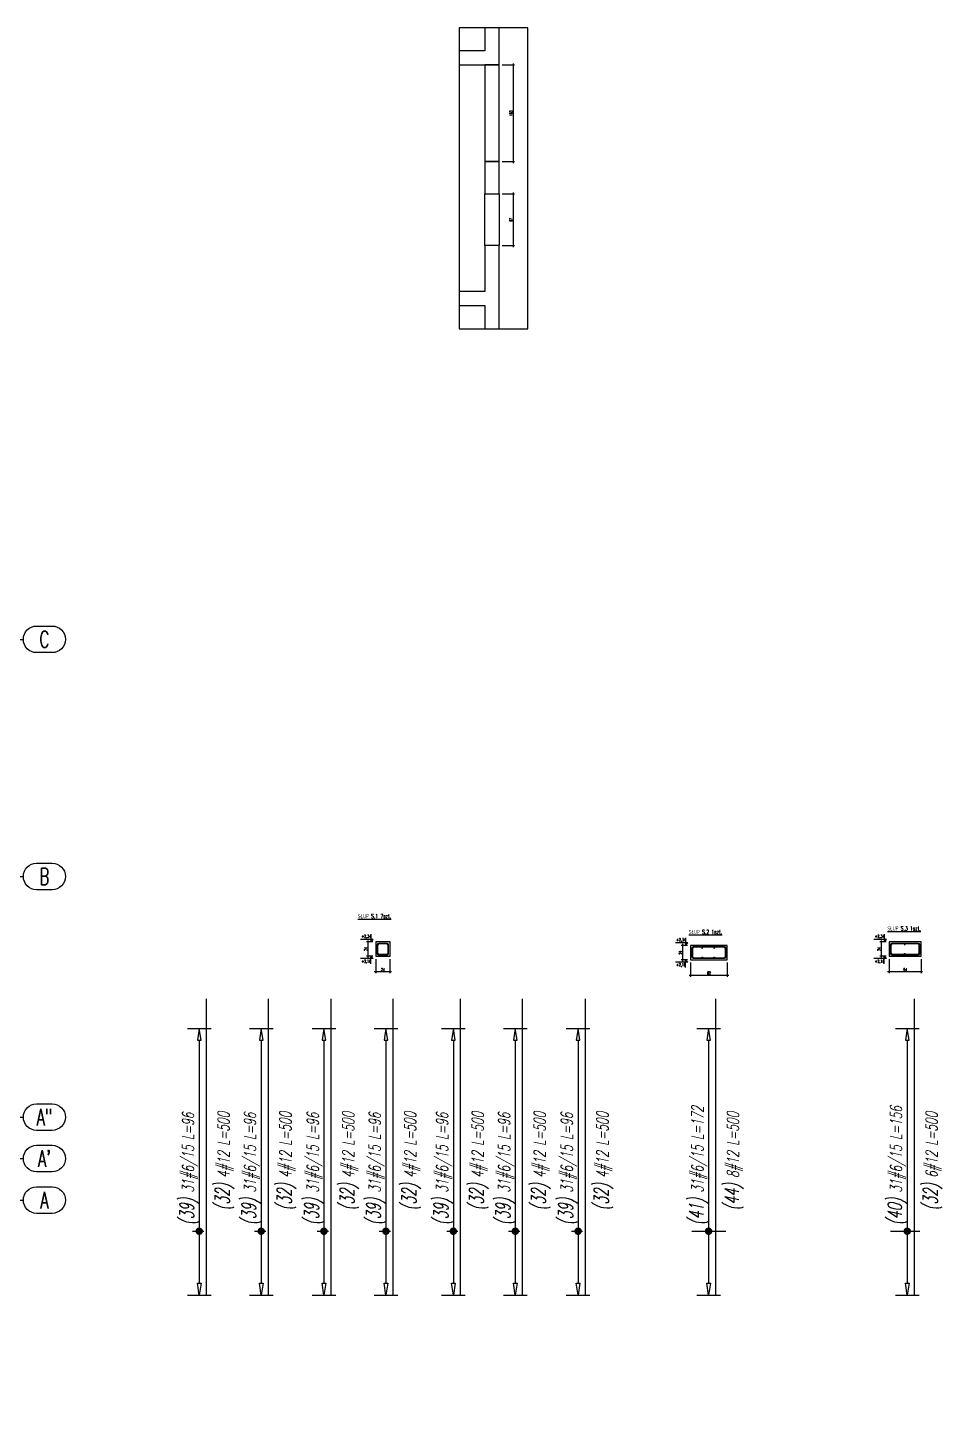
# Model space of a CAD drawing. Header units: millimetres. Extents: x -24587 to 37983, y -70862 to 338.
# Drawn here: x 28432 to 29975, y -56909 to -54572 of the extents above; entities that cross this region are included whole.
import ezdxf
from ezdxf.enums import TextEntityAlignment as Align

# ---------------------------------------------------------------- set-up
doc = ezdxf.new("R2010")
doc.units = ezdxf.units.MM
doc.header["$LTSCALE"] = 50
doc.linetypes.add('CENTER', pattern=[2, 1.25, -0.25, 0.25, -0.25])
doc.layers.get('Defpoints').update_dxf_attribs({"color": 251})
doc.layers.add('__NIEDRUK__', color=54, linetype='Continuous', plot=False)
for name, color, linetype in [('K-NADPROŻA', 61, 'Continuous'), ('K-OSIE', 9, 'CENTER'), ('K-SCIANY', 2, 'Continuous'), ('K-SŁUPY', 131, 'Continuous'), ('K-TEXT 2.4mm', 71, 'Continuous'), ('K-TEXT 2.8mm', 101, 'Continuous'), ('K-TEXT 2mm', 254, 'Continuous'), ('K-WYMIARY', 1, 'Continuous'), ('K-ZBROJ_06', 101, 'Continuous'), ('K-ZBROJ_12', 161, 'Continuous'), ('ZBROJA_PRET', 161, 'Continuous'), ('ZBROJA_ZASIEG', 253, 'Continuous'), ('ZBROJA_ZLICZAC', 125, 'Continuous')]:
    doc.layers.add(name, color=color, linetype=linetype)
doc.styles.add('STYL_ZBROJA', font='romanszb.shx', dxfattribs={"width": 0.65, "oblique": 12})
doc.styles.add('text 2.8mm', font='romans.shx', dxfattribs={"width": 0.65})
doc.styles.add('text 2mm', font='romans.shx', dxfattribs={"width": 0.65})
doc.styles.add('WYM1', font='romanszb.shx', dxfattribs={"width": 0.6})
doc.dimstyles.new('CM100', dxfattribs={"dimscale": 5, "dimtxt": 2, "dimasz": 1, "dimexe": 1, "dimexo": 2, "dimgap": 0.5, "dimtad": 1, "dimrnd": 0.5, "dimdsep": 46, "dimtxsty": 'WYM1', "dimblk": 'OBLIQUE', "dimcen": 0, "dimdle": 1, "dimclrd": 253, "dimclre": 251, "dimclrt": 30, "dimadec": 0, "dimazin": 0, "dimtfac": 1, "dimtix": 1, "dimtmove": 0, "dimatfit": 0, "dimfxl": 1, "dimtfillclr": 256, "dimtolj": 1, "dimarcsym": 0})

# ---------------------------------------------------------------- blocks, each defined once
blk = doc.blocks.new('A$C5f19c05e')
for points in [[(0, 380), (0, -1260.9)], [(1555, -1260.9), (1555, 380)], [(2186, -1260.9), (2186, 380)], [(-358, 0), (2628.1, 0)], [(471, -1260.9), (471, -336.3)], [(-358, -400), (2628.1, -400)], [(1136.5, -1249.9), (1136.5, -753.6)], [(-358, -806), (2628.1, -806)], [(-358, -876), (2628.1, -876)], [(-358, -946), (2628.1, -946)]]:
    blk.add_lwpolyline(points)
at = {"layer": 'K-TEXT 2.4mm'}
for points in [[(-13.1, 380, -1), (-13.1, 424.8), (13.1, 424.8, -1), (13.1, 380)], [(1541.9, 380, -1), (1541.9, 424.8), (1568.1, 424.8, -1), (1568.1, 380)], [(2172.9, 380, -1), (2172.9, 424.8), (2199.1, 424.8, -1), (2199.1, 380)], [(-406.5, -22.4, -1), (-406.5, 22.4), (-380.3, 22.4, -1), (-380.3, -22.4)], [(2650.5, -22.4, -1), (2650.5, 22.4), (2676.6, 22.4, -1), (2676.6, -22.4)], [(-406.5, -422.4, -1), (-406.5, -377.6), (-380.3, -377.6, -1), (-380.3, -422.4)], [(2650.5, -422.4, -1), (2650.5, -377.6), (2676.6, -377.6, -1), (2676.6, -422.4)], [(-406.5, -828.4, -1), (-406.5, -783.6), (-380.3, -783.6, -1), (-380.3, -828.4)], [(2650.5, -828.4, -1), (2650.5, -783.6), (2676.6, -783.6, -1), (2676.6, -828.4)], [(-406.5, -898.4, -1), (-406.5, -853.6), (-380.3, -853.6, -1), (-380.3, -898.4)], [(2650.5, -898.4, -1), (2650.5, -853.6), (2676.6, -853.6, -1), (2676.6, -898.4)], [(-406.5, -968.4, -1), (-406.5, -923.6), (-380.3, -923.6, -1), (-380.3, -968.4)], [(2650.5, -968.4, -1), (2650.5, -923.6), (2676.6, -923.6, -1), (2676.6, -968.4)], [(-13.1, -1305.7, -1), (-13.1, -1260.9), (13.1, -1260.9, -1), (13.1, -1305.7)], [(457.9, -1305.7, -1), (457.9, -1260.9), (484.1, -1260.9, -1), (484.1, -1305.7)], [(1123.4, -1294.7, -1), (1123.4, -1249.9), (1149.6, -1249.9, -1), (1149.6, -1294.7)], [(1541.9, -1305.7, -1), (1541.9, -1260.9), (1568.1, -1260.9, -1), (1568.1, -1305.7)], [(2172.9, -1305.7, -1), (2172.9, -1260.9), (2199.1, -1260.9, -1), (2199.1, -1305.7)]]:
    blk.add_lwpolyline(points, format="xyb", close=True, dxfattribs=at)
at = {"layer": 'K-TEXT 2.8mm', "style": 'text 2.8mm', "width": 0.65}
for s, p in [('1', (0, 402.4)), ('4', (1555, 402.4)), ('5', (2186, 402.4)), ('C', (-393.4, 0)), ('C', (2663.6, 0)), ('B', (-393.4, -400)), ('B', (2663.6, -400)), ('A"', (-393.4, -806)), ('A"', (2663.6, -806)), ("A'", (-393.4, -876)), ("A'", (2663.6, -876)), ('A', (-393.4, -946)), ('A', (2663.6, -946)), ('3', (1136.5, -1272.3)), ('1', (0, -1283.3)), ('2', (471, -1283.3)), ('4', (1555, -1283.3)), ('5', (2186, -1283.3))]:
    blk.add_text(s, height=28, dxfattribs=at).set_placement(p, align=Align.MIDDLE_CENTER)
blk = doc.blocks.new('_ArchTick')
at = {"color": 0, "linetype": 'ByBlock', "const_width": 0.15}
blk.add_lwpolyline([(-0.5, -0.5), (0.5, 0.5)], dxfattribs=at)
blk = doc.blocks.new('*D560')
at = {"layer": 'Defpoints', "color": 0, "transparency": 16777216}
for p in [(29227.6, -54634.4), (29227.6, -54797.4), (29250.9, -54797.4)]:
    blk.add_point(p, dxfattribs=at)
at = {"layer": 'K-WYMIARY', "color": 251, "lineweight": -2, "transparency": 16777216}
for p, q in [((29232.6, -54634.4), (29253.4, -54634.4)), ((29232.6, -54797.4), (29253.4, -54797.4))]:
    blk.add_line(p, q, dxfattribs=at)
at = {"layer": 'K-WYMIARY', "color": 253, "lineweight": -2, "transparency": 16777216}
blk.add_line((29250.9, -54631.9), (29250.9, -54799.9), dxfattribs=at)
at = {"layer": 'K-WYMIARY', "color": 253, "lineweight": -2, "transparency": 16777216, "xscale": 2.5, "yscale": 2.5, "zscale": 2.5}
for p, rotation in [((29250.9, -54634.4), 90), ((29250.9, -54797.4), 270)]:
    blk.add_blockref('_ArchTick', p, dxfattribs=dict(at, rotation=rotation))
at = {"layer": 'K-WYMIARY', "color": 30, "transparency": 16777216, "insert": (29247.2, -54715.9), "char_height": 5, "attachment_point": 5, "rotation": 90, "style": 'WYM1'}
blk.add_mtext('\\A1;163', dxfattribs=at)
blk = doc.blocks.new('*D561')
at = {"layer": 'Defpoints', "color": 0, "transparency": 16777216}
for p in [(29227.6, -54852.1), (29227.6, -54939.1), (29250.9, -54939.1)]:
    blk.add_point(p, dxfattribs=at)
at = {"layer": 'K-WYMIARY', "color": 251, "lineweight": -2, "transparency": 16777216}
for p, q in [((29232.6, -54852.1), (29253.4, -54852.1)), ((29232.6, -54939.1), (29253.4, -54939.1))]:
    blk.add_line(p, q, dxfattribs=at)
at = {"layer": 'K-WYMIARY', "color": 253, "lineweight": -2, "transparency": 16777216}
blk.add_line((29250.9, -54849.6), (29250.9, -54941.6), dxfattribs=at)
at = {"layer": 'K-WYMIARY', "color": 253, "lineweight": -2, "transparency": 16777216, "xscale": 2.5, "yscale": 2.5, "zscale": 2.5}
for p, rotation in [((29250.9, -54852.1), 90), ((29250.9, -54939.1), 270)]:
    blk.add_blockref('_ArchTick', p, dxfattribs=dict(at, rotation=rotation))
at = {"layer": 'K-WYMIARY', "color": 30, "transparency": 16777216, "insert": (29247.2, -54895.6), "char_height": 5, "attachment_point": 5, "rotation": 90, "style": 'WYM1'}
blk.add_mtext('\\A1;87', dxfattribs=at)
blk = doc.blocks.new('*D563')
at = {"layer": 'Defpoints', "color": 0, "transparency": 16777216}
for p in [(29019.3, -56138), (29043.3, -56138), (29019.3, -56164.4)]:
    blk.add_point(p, dxfattribs=at)
at = {"layer": 'K-WYMIARY', "color": 251, "lineweight": -2, "transparency": 16777216}
for p, q in [((29019.3, -56143), (29019.3, -56166.9)), ((29043.3, -56143), (29043.3, -56166.9))]:
    blk.add_line(p, q, dxfattribs=at)
at = {"layer": 'K-WYMIARY', "color": 253, "lineweight": -2, "transparency": 16777216}
blk.add_line((29045.8, -56164.4), (29016.8, -56164.4), dxfattribs=at)
at = {"layer": 'K-WYMIARY', "color": 253, "lineweight": -2, "transparency": 16777216, "xscale": 2.5, "yscale": 2.5, "zscale": 2.5, "rotation": 180}
blk.add_blockref('_ArchTick', (29019.3, -56164.4), dxfattribs=at)
at = {"layer": 'K-WYMIARY', "color": 253, "lineweight": -2, "transparency": 16777216, "xscale": 2.5, "yscale": 2.5, "zscale": 2.5}
blk.add_blockref('_ArchTick', (29043.3, -56164.4), dxfattribs=at)
at = {"layer": 'K-WYMIARY', "color": 30, "transparency": 16777216, "insert": (29031.3, -56160.7), "char_height": 5, "attachment_point": 5, "style": 'WYM1'}
blk.add_mtext('\\A1;24', dxfattribs=at)
blk = doc.blocks.new('A$C392df230')
h = blk.add_hatch()
h.set_pattern_fill('ANGLE', color=256, scale=0.025)
h.set_pattern_definition([(360, (-2880.4701, 5517.13781), (-5e-64, 0.174625), [0.127, -0.047625]), (90, (-2880.4701, 5517.13781), (-0.174625, 1e-17), [0.127, -0.047625])])
h.paths.add_polyline_path([(0.5, 0, 1), (-0.5, 0, 1)])
blk.add_circle((0, 0), 0.5)
blk = doc.blocks.new('*D562')
at = {"layer": 'Defpoints', "color": 0, "transparency": 16777216}
for p in [(29019.3, -56114), (29006.1, -56138), (29019.3, -56138)]:
    blk.add_point(p, dxfattribs=at)
at = {"layer": 'K-WYMIARY', "color": 251, "lineweight": -2, "transparency": 16777216}
for p, q in [((29014.3, -56114), (29003.6, -56114)), ((29014.3, -56138), (29003.6, -56138))]:
    blk.add_line(p, q, dxfattribs=at)
at = {"layer": 'K-WYMIARY', "color": 253, "lineweight": -2, "transparency": 16777216}
blk.add_line((29006.1, -56111.5), (29006.1, -56140.5), dxfattribs=at)
at = {"layer": 'K-WYMIARY', "color": 253, "lineweight": -2, "transparency": 16777216, "xscale": 2.5, "yscale": 2.5, "zscale": 2.5}
for p, rotation in [((29006.1, -56114), 90), ((29006.1, -56138), 270)]:
    blk.add_blockref('_ArchTick', p, dxfattribs=dict(at, rotation=rotation))
at = {"layer": 'K-WYMIARY', "color": 30, "transparency": 16777216, "insert": (29002.3, -56126), "char_height": 5, "attachment_point": 5, "rotation": 90, "style": 'WYM1'}
blk.add_mtext('\\A1;24', dxfattribs=at)
blk = doc.blocks.new('*D564')
at = {"layer": 'Defpoints', "color": 0, "transparency": 16777216}
for p in [(29885.5, -56138), (29939.5, -56138), (29885.5, -56164.4)]:
    blk.add_point(p, dxfattribs=at)
at = {"layer": 'K-WYMIARY', "color": 251, "lineweight": -2, "transparency": 16777216}
for p, q in [((29885.5, -56143), (29885.5, -56166.9)), ((29939.5, -56143), (29939.5, -56166.9))]:
    blk.add_line(p, q, dxfattribs=at)
at = {"layer": 'K-WYMIARY', "color": 253, "lineweight": -2, "transparency": 16777216}
blk.add_line((29942, -56164.4), (29883, -56164.4), dxfattribs=at)
at = {"layer": 'K-WYMIARY', "color": 253, "lineweight": -2, "transparency": 16777216, "xscale": 2.5, "yscale": 2.5, "zscale": 2.5, "rotation": 180}
blk.add_blockref('_ArchTick', (29885.5, -56164.4), dxfattribs=at)
at = {"layer": 'K-WYMIARY', "color": 253, "lineweight": -2, "transparency": 16777216, "xscale": 2.5, "yscale": 2.5, "zscale": 2.5}
blk.add_blockref('_ArchTick', (29939.5, -56164.4), dxfattribs=at)
at = {"layer": 'K-WYMIARY', "color": 30, "transparency": 16777216, "insert": (29912.5, -56160.7), "char_height": 5, "attachment_point": 5, "style": 'WYM1'}
blk.add_mtext('\\A1;54', dxfattribs=at)
blk = doc.blocks.new('*D565')
at = {"layer": 'Defpoints', "color": 0, "transparency": 16777216}
for p in [(29885.5, -56114), (29872.3, -56138), (29885.5, -56138)]:
    blk.add_point(p, dxfattribs=at)
at = {"layer": 'K-WYMIARY', "color": 251, "lineweight": -2, "transparency": 16777216}
for p, q in [((29880.5, -56114), (29869.8, -56114)), ((29880.5, -56138), (29869.8, -56138))]:
    blk.add_line(p, q, dxfattribs=at)
at = {"layer": 'K-WYMIARY', "color": 253, "lineweight": -2, "transparency": 16777216}
blk.add_line((29872.3, -56111.5), (29872.3, -56140.5), dxfattribs=at)
at = {"layer": 'K-WYMIARY', "color": 253, "lineweight": -2, "transparency": 16777216, "xscale": 2.5, "yscale": 2.5, "zscale": 2.5}
for p, rotation in [((29872.3, -56114), 90), ((29872.3, -56138), 270)]:
    blk.add_blockref('_ArchTick', p, dxfattribs=dict(at, rotation=rotation))
at = {"layer": 'K-WYMIARY', "color": 30, "transparency": 16777216, "insert": (29868.5, -56126), "char_height": 5, "attachment_point": 5, "rotation": 90, "style": 'WYM1'}
blk.add_mtext('\\A1;24', dxfattribs=at)
blk = doc.blocks.new('*D566')
at = {"layer": 'Defpoints', "color": 0, "transparency": 16777216}
for p in [(29550.4, -56143.9), (29612.4, -56143.9), (29550.4, -56170.4)]:
    blk.add_point(p, dxfattribs=at)
at = {"layer": 'K-WYMIARY', "color": 253, "lineweight": -2, "transparency": 16777216}
blk.add_line((29614.9, -56170.4), (29547.9, -56170.4), dxfattribs=at)
at = {"layer": 'K-WYMIARY', "color": 251, "lineweight": -2, "transparency": 16777216}
for p, q in [((29550.4, -56148.9), (29550.4, -56172.9)), ((29612.4, -56148.9), (29612.4, -56172.9))]:
    blk.add_line(p, q, dxfattribs=at)
at = {"layer": 'K-WYMIARY', "color": 253, "lineweight": -2, "transparency": 16777216, "xscale": 2.5, "yscale": 2.5, "zscale": 2.5, "rotation": 180}
blk.add_blockref('_ArchTick', (29550.4, -56170.4), dxfattribs=at)
at = {"layer": 'K-WYMIARY', "color": 253, "lineweight": -2, "transparency": 16777216, "xscale": 2.5, "yscale": 2.5, "zscale": 2.5}
blk.add_blockref('_ArchTick', (29612.4, -56170.4), dxfattribs=at)
at = {"layer": 'K-WYMIARY', "color": 30, "transparency": 16777216, "insert": (29581.4, -56166.6), "char_height": 5, "attachment_point": 5, "style": 'WYM1'}
blk.add_mtext('\\A1;62', dxfattribs=at)
blk = doc.blocks.new('*D567')
at = {"layer": 'Defpoints', "color": 0, "transparency": 16777216}
for p in [(29550.4, -56119.9), (29537.1, -56143.9), (29550.4, -56143.9)]:
    blk.add_point(p, dxfattribs=at)
at = {"layer": 'K-WYMIARY', "color": 251, "lineweight": -2, "transparency": 16777216}
for p, q in [((29545.4, -56119.9), (29534.6, -56119.9)), ((29545.4, -56143.9), (29534.6, -56143.9))]:
    blk.add_line(p, q, dxfattribs=at)
at = {"layer": 'K-WYMIARY', "color": 253, "lineweight": -2, "transparency": 16777216}
blk.add_line((29537.1, -56117.4), (29537.1, -56146.4), dxfattribs=at)
at = {"layer": 'K-WYMIARY', "color": 253, "lineweight": -2, "transparency": 16777216, "xscale": 2.5, "yscale": 2.5, "zscale": 2.5}
for p, rotation in [((29537.1, -56119.9), 90), ((29537.1, -56143.9), 270)]:
    blk.add_blockref('_ArchTick', p, dxfattribs=dict(at, rotation=rotation))
at = {"layer": 'K-WYMIARY', "color": 30, "transparency": 16777216, "insert": (29533.4, -56131.9), "char_height": 5, "attachment_point": 5, "rotation": 90, "style": 'WYM1'}
blk.add_mtext('\\A1;24', dxfattribs=at)

msp = doc.modelspace()

# ---------------------------------------------------------------- linework, layer by layer
msp.add_lwpolyline([(29276.071, -54571.624), (29159.931, -54571.624), (29159.931, -55079.383), (29276.071, -55079.383)], close=True)
at = {"layer": '__NIEDRUK__'}
for points in [[(29023.847, -56134.866), (29038.847, -56134.866, 0.41421356), (29040.247, -56133.466), (29040.247, -56118.466, 0.41421356), (29038.847, -56117.066), (29023.847, -56117.066, 0.41421356), (29022.447, -56118.466), (29022.447, -56133.466, 0.41421356)], [(29554.884, -56140.834), (29607.884, -56140.834, 0.41421356), (29609.284, -56139.434), (29609.284, -56124.434, 0.41421356), (29607.884, -56123.034), (29554.884, -56123.034, 0.41421356), (29553.484, -56124.434), (29553.484, -56139.434, 0.41421356)], [(29890.041, -56134.866), (29935.041, -56134.866, 0.41421356), (29936.441, -56133.466), (29936.441, -56118.466, 0.41421356), (29935.041, -56117.066), (29890.041, -56117.066, 0.41421356), (29888.641, -56118.466), (29888.641, -56133.466, 0.41421356)]]:
    msp.add_lwpolyline(points, format="xyb", close=True, dxfattribs=at)
at = {"layer": 'K-NADPROŻA'}
for points in [[(29203.629, -54797.4), (29227.629, -54797.4), (29227.629, -54634.4), (29203.629, -54634.4)], [(29203.629, -54852.149), (29227.629, -54852.149), (29227.629, -54939.149), (29203.629, -54939.149)]]:
    msp.add_lwpolyline(points, close=True, dxfattribs=at)
at = {"layer": 'K-SCIANY'}
for points in [[(29159.931, -54634.4), (29227.629, -54634.4), (29227.629, -54571.624)], [(29203.629, -54571.624), (29203.629, -54610.4), (29159.931, -54610.4)], [(29227.629, -55079.383), (29227.629, -54939.149), (29203.629, -54939.149), (29203.629, -55016.4), (29159.931, -55016.4)], [(29159.931, -55040.4), (29203.629, -55040.4), (29203.629, -55079.383)]]:
    msp.add_lwpolyline(points, dxfattribs=at)
for points in [[(29019.347, -56137.966), (29043.347, -56137.966), (29043.347, -56113.966), (29019.347, -56113.966)], [(29550.384, -56143.934), (29612.384, -56143.934), (29612.384, -56119.934), (29550.384, -56119.934)], [(29885.541, -56137.966), (29939.541, -56137.966), (29939.541, -56113.966), (29885.541, -56113.966)]]:
    msp.add_lwpolyline(points, close=True, dxfattribs=at)
at = {"layer": 'K-SŁUPY'}
msp.add_lwpolyline([(29203.629, -54852.149), (29227.629, -54852.149), (29227.629, -54797.4), (29203.629, -54797.4)], close=True, dxfattribs=at)
at = {"layer": 'K-TEXT 2mm', "lineweight": -2}
for points in [[(29010.905, -56100.882), (29010.905, -56113.966), (29015.098, -56109.773), (28993.753, -56109.773)], [(29541.942, -56106.849), (29541.942, -56119.934), (29546.135, -56115.741), (29524.79, -56115.741)], [(29877.099, -56100.882), (29877.099, -56113.966), (29881.292, -56109.773), (29859.948, -56109.773)], [(29010.905, -56151.051), (29010.905, -56137.966), (29015.098, -56142.159), (28993.753, -56142.159)], [(29541.942, -56157.018), (29541.942, -56143.934), (29546.135, -56148.127), (29524.79, -56148.127)], [(29877.099, -56151.051), (29877.099, -56137.966), (29881.292, -56142.159), (29859.948, -56142.159)]]:
    msp.add_lwpolyline(points, dxfattribs=at)
at = {"layer": 'K-ZBROJ_06'}
for points in [[(29023.847, -56135.466), (29038.847, -56135.466, 0.41421356), (29040.847, -56133.466), (29040.847, -56118.466, 0.41421356), (29038.847, -56116.466), (29023.847, -56116.466, 0.41421356), (29021.847, -56118.466), (29021.847, -56133.466, 0.41421356)], [(29554.884, -56141.434), (29607.884, -56141.434, 0.41421356), (29609.884, -56139.434), (29609.884, -56124.434, 0.41421356), (29607.884, -56122.434), (29554.884, -56122.434, 0.41421356), (29552.884, -56124.434), (29552.884, -56139.434, 0.41421356)], [(29890.041, -56135.466), (29935.041, -56135.466, 0.41421356), (29937.041, -56133.466), (29937.041, -56118.466, 0.41421356), (29935.041, -56116.466), (29890.041, -56116.466, 0.41421356), (29888.041, -56118.466), (29888.041, -56133.466, 0.41421356)]]:
    msp.add_lwpolyline(points, format="xyb", close=True, dxfattribs=at)
at = {"layer": 'ZBROJA_PRET'}
for p, q in [((28733.205, -56209.873), (28733.205, -56709.873)), ((28837.748, -56209.873), (28837.748, -56709.873)), ((28943.614, -56209.873), (28943.614, -56709.873)), ((29048.157, -56209.873), (29048.157, -56709.873)), ((29161.961, -56209.873), (29161.961, -56709.873)), ((29266.504, -56209.873), (29266.504, -56709.873)), ((29372.37, -56209.873), (29372.37, -56709.873)), ((29592.615, -56209.873), (29592.615, -56709.873)), ((29927.773, -56209.873), (29927.773, -56709.873)), ((28710.25, -56601.995), (28729.25, -56601.995)), ((28814.793, -56601.995), (28833.793, -56601.995)), ((28920.658, -56601.995), (28939.658, -56601.995)), ((29025.201, -56601.995), (29044.201, -56601.995)), ((29139.006, -56601.995), (29158.006, -56601.995)), ((29243.549, -56601.995), (29262.549, -56601.995)), ((29349.414, -56601.995), (29368.414, -56601.995)), ((29552.884, -56601.995), (29609.884, -56601.995)), ((29888.041, -56601.995), (29937.041, -56601.995))]:
    msp.add_line(p, q, dxfattribs=at)
at = {"layer": 'ZBROJA_ZASIEG'}
for p, q in [((28701.476, -56259.873), (28741.476, -56259.873)), ((28806.019, -56259.873), (28846.019, -56259.873)), ((28911.885, -56259.873), (28951.885, -56259.873)), ((29016.428, -56259.873), (29056.428, -56259.873)), ((29130.233, -56259.873), (29170.233, -56259.873)), ((29234.775, -56259.873), (29274.775, -56259.873)), ((29340.641, -56259.873), (29380.641, -56259.873)), ((29560.886, -56259.873), (29600.886, -56259.873)), ((29896.044, -56259.873), (29936.044, -56259.873)), ((28701.476, -56709.873), (28741.476, -56709.873)), ((28806.019, -56709.873), (28846.019, -56709.873)), ((28911.885, -56709.873), (28951.885, -56709.873)), ((29016.428, -56709.873), (29056.428, -56709.873)), ((29130.233, -56709.873), (29170.233, -56709.873)), ((29234.775, -56709.873), (29274.775, -56709.873)), ((29340.641, -56709.873), (29380.641, -56709.873)), ((29560.886, -56709.873), (29600.886, -56709.873)), ((29896.044, -56709.873), (29936.044, -56709.873))]:
    msp.add_line(p, q, dxfattribs=at)
for points in [[(28721.476, -56279.873), (28724.576, -56279.873), (28721.476, -56259.873), (28718.376, -56279.873), (28721.476, -56279.873), (28721.476, -56689.873), (28724.576, -56689.873), (28721.476, -56709.873), (28718.376, -56689.873), (28721.476, -56689.873)], [(28826.019, -56279.873), (28829.119, -56279.873), (28826.019, -56259.873), (28822.919, -56279.873), (28826.019, -56279.873), (28826.019, -56689.873), (28829.119, -56689.873), (28826.019, -56709.873), (28822.919, -56689.873), (28826.019, -56689.873)], [(28931.885, -56279.873), (28934.985, -56279.873), (28931.885, -56259.873), (28928.785, -56279.873), (28931.885, -56279.873), (28931.885, -56689.873), (28934.985, -56689.873), (28931.885, -56709.873), (28928.785, -56689.873), (28931.885, -56689.873)], [(29036.428, -56279.873), (29039.528, -56279.873), (29036.428, -56259.873), (29033.328, -56279.873), (29036.428, -56279.873), (29036.428, -56689.873), (29039.528, -56689.873), (29036.428, -56709.873), (29033.328, -56689.873), (29036.428, -56689.873)], [(29150.233, -56279.873), (29153.333, -56279.873), (29150.233, -56259.873), (29147.133, -56279.873), (29150.233, -56279.873), (29150.233, -56689.873), (29153.333, -56689.873), (29150.233, -56709.873), (29147.133, -56689.873), (29150.233, -56689.873)], [(29254.775, -56279.873), (29257.875, -56279.873), (29254.775, -56259.873), (29251.675, -56279.873), (29254.775, -56279.873), (29254.775, -56689.873), (29257.875, -56689.873), (29254.775, -56709.873), (29251.675, -56689.873), (29254.775, -56689.873)], [(29360.641, -56279.873), (29363.741, -56279.873), (29360.641, -56259.873), (29357.541, -56279.873), (29360.641, -56279.873), (29360.641, -56689.873), (29363.741, -56689.873), (29360.641, -56709.873), (29357.541, -56689.873), (29360.641, -56689.873)], [(29580.886, -56279.873), (29583.986, -56279.873), (29580.886, -56259.873), (29577.786, -56279.873), (29580.886, -56279.873), (29580.886, -56689.873), (29583.986, -56689.873), (29580.886, -56709.873), (29577.786, -56689.873), (29580.886, -56689.873)], [(29916.044, -56279.873), (29919.144, -56279.873), (29916.044, -56259.873), (29912.944, -56279.873), (29916.044, -56279.873), (29916.044, -56689.873), (29919.144, -56689.873), (29916.044, -56709.873), (29912.944, -56689.873), (29916.044, -56689.873)]]:
    msp.add_lwpolyline(points, dxfattribs=at)
at = {"layer": 'ZBROJA_ZASIEG', "const_width": 6.3}
for points in [[(28718.326, -56601.995, 1), (28724.626, -56601.995, 1)], [(28822.869, -56601.995, 1), (28829.169, -56601.995, 1)], [(28928.735, -56601.995, 1), (28935.035, -56601.995, 1)], [(29033.278, -56601.995, 1), (29039.578, -56601.995, 1)], [(29147.083, -56601.995, 1), (29153.383, -56601.995, 1)], [(29251.625, -56601.995, 1), (29257.925, -56601.995, 1)], [(29357.491, -56601.995, 1), (29363.791, -56601.995, 1)], [(29577.736, -56601.995, 1), (29584.036, -56601.995, 1)], [(29912.894, -56601.995, 1), (29919.194, -56601.995, 1)]]:
    msp.add_lwpolyline(points, format="xyb", close=True, dxfattribs=at)

# ---------------------------------------------------------------- block references
at = {"layer": 'K-OSIE'}
msp.add_blockref('A$C5f19c05e', (25796.64, -55603.46), dxfattribs=at)
at = {"layer": 'K-ZBROJ_12', "xscale": -1, "rotation": 180}
for p in [(29023.176, -56117.907), (29554.213, -56123.874), (29570.041, -56123.874), (29590.319, -56123.874), (29889.37, -56117.907), (29911.874, -56117.907)]:
    msp.add_blockref('A$C392df230', p, dxfattribs=at)
at = {"layer": 'K-ZBROJ_12', "rotation": 180}
for p in [(29039.518, -56117.907), (29608.555, -56123.874), (29935.712, -56117.907)]:
    msp.add_blockref('A$C392df230', p, dxfattribs=at)
at = {"layer": 'K-ZBROJ_12'}
for p in [(29023.176, -56134.026), (29554.213, -56139.994), (29570.041, -56139.994), (29590.319, -56139.994), (29889.37, -56134.026), (29911.874, -56134.026)]:
    msp.add_blockref('A$C392df230', p, dxfattribs=at)
at = {"layer": 'K-ZBROJ_12', "xscale": -1}
for p in [(29039.518, -56134.026), (29608.555, -56139.994), (29935.712, -56134.026)]:
    msp.add_blockref('A$C392df230', p, dxfattribs=at)

# ---------------------------------------------------------------- texts
at = {"layer": 'K-TEXT 2.8mm', "style": 'text 2.8mm', "width": 0.65}
for s, p in [('%%USŁUP S.1 7szt.', (28989.011, -56073.936)), ('%%USŁUP S.2 1szt.', (29547.467, -56100.695)), ('%%USŁUP S.3 1szt.', (29882.624, -56094.728))]:
    msp.add_text(s, height=7, dxfattribs=at).set_placement(p)
at = {"layer": 'K-TEXT 2mm', "lineweight": -2, "style": 'text 2mm', "width": 0.65}
for s, p in [('+2,34', (28995.192, -56106.887)), ('+2,34', (29526.229, -56112.855)), ('+2,34', (29861.387, -56106.887)), ('+2,10', (28995.192, -56149.093)), ('+2,10', (29861.387, -56149.093)), ('+2,10', (29526.229, -56155.061))]:
    msp.add_text(s, height=5, dxfattribs=at).set_placement(p)
at = {"layer": 'ZBROJA_ZLICZAC', "char_height": 20, "attachment_point": 7, "rotation": 90, "style": 'STYL_ZBROJA'}
for s, insert in [('\\H24;\\C71;\\H20;\\C256;\\H24;\\C71;(39)\\H20;\\C256; 31#6/15 L=96', (28720.617, -56591.359)), ('\\H24;\\C71;\\H20;\\C256;\\H24;\\C71;(32)\\H20;\\C256; 4#12 L=500', (28780.621, -56566.568)), ('\\H24;\\C71;\\H20;\\C256;\\H24;\\C71;(39)\\H20;\\C256; 31#6/15 L=96', (28825.16, -56591.359)), ('\\H24;\\C71;\\H20;\\C256;\\H24;\\C71;(32)\\H20;\\C256; 4#12 L=500', (28885.164, -56566.568)), ('\\H24;\\C71;\\H20;\\C256;\\H24;\\C71;(39)\\H20;\\C256; 31#6/15 L=96', (28931.025, -56591.359)), ('\\H24;\\C71;\\H20;\\C256;\\H24;\\C71;(32)\\H20;\\C256; 4#12 L=500', (28991.029, -56566.568)), ('\\H24;\\C71;\\H20;\\C256;\\H24;\\C71;(39)\\H20;\\C256; 31#6/15 L=96', (29035.568, -56591.359)), ('\\H24;\\C71;\\H20;\\C256;\\H24;\\C71;(32)\\H20;\\C256; 4#12 L=500', (29095.572, -56566.568)), ('\\H24;\\C71;\\H20;\\C256;\\H24;\\C71;(39)\\H20;\\C256; 31#6/15 L=96', (29149.373, -56591.359)), ('\\H24;\\C71;\\H20;\\C256;\\H24;\\C71;(32)\\H20;\\C256; 4#12 L=500', (29209.377, -56566.568)), ('\\H24;\\C71;\\H20;\\C256;\\H24;\\C71;(39)\\H20;\\C256; 31#6/15 L=96', (29253.916, -56591.359)), ('\\H24;\\C71;\\H20;\\C256;\\H24;\\C71;(32)\\H20;\\C256; 4#12 L=500', (29313.92, -56566.568)), ('\\H24;\\C71;\\H20;\\C256;\\H24;\\C71;(39)\\H20;\\C256; 31#6/15 L=96', (29359.782, -56591.359)), ('\\H24;\\C71;\\H20;\\C256;\\H24;\\C71;(32)\\H20;\\C256; 4#12 L=500', (29419.786, -56566.568)), ('\\H24;\\C71;\\H20;\\C256;\\H24;\\C71;(41)\\H20;\\C256; 31#6/15 L=172', (29580.027, -56591.359)), ('\\H24;\\C71;\\H20;\\C256;\\H24;\\C71;(44)\\H20;\\C256; 8#12 L=500', (29640.031, -56566.568)), ('\\H24;\\C71;\\H20;\\C256;\\H24;\\C71;(40)\\H20;\\C256; 31#6/15 L=156', (29915.184, -56591.359)), ('\\H24;\\C71;\\H20;\\C256;\\H24;\\C71;(32)\\H20;\\C256; 6#12 L=500', (29975.188, -56566.568))]:
    msp.add_mtext(s, dxfattribs=dict(at, insert=insert))

# ---------------------------------------------------------------- dimensions: what is measured, and where the dimension line sits
at = {"layer": 'K-WYMIARY'}
for base, p1, p2, picture, middle in [((29250.931, -54797.4), (29227.629, -54634.4), (29227.629, -54797.4), '*D560', (29247.181, -54715.9)), ((29250.931, -54939.149), (29227.629, -54852.149), (29227.629, -54939.149), '*D561', (29247.181, -54895.649)), ((29006.063, -56137.966), (29019.347, -56113.966), (29019.347, -56137.966), '*D562', (29002.313, -56125.966)), ((29537.1, -56143.934), (29550.384, -56119.934), (29550.384, -56143.934), '*D567', (29533.35, -56131.934)), ((29872.258, -56137.966), (29885.541, -56113.966), (29885.541, -56137.966), '*D565', (29868.508, -56125.966))]:
    dim = msp.add_linear_dim(base=base, p1=p1, p2=p2, angle=90, dimstyle='CM100', override={"dimscale": 2.5, "dimblk": 'ArchTick'}, dxfattribs=at)
    dim.commit()
    dim.dimension.update_dxf_attribs({"geometry": picture, "text_midpoint": middle})
for base, p1, p2, picture, middle in [((29019.347, -56164.402), (29043.347, -56137.966), (29019.347, -56137.966), '*D563', (29031.347, -56160.652)), ((29550.384, -56170.369), (29612.384, -56143.934), (29550.384, -56143.934), '*D566', (29581.384, -56166.619)), ((29885.541, -56164.402), (29939.541, -56137.966), (29885.541, -56137.966), '*D564', (29912.541, -56160.652))]:
    dim = msp.add_linear_dim(base=base, p1=p1, p2=p2, dimstyle='CM100', override={"dimscale": 2.5, "dimblk": 'ArchTick'}, dxfattribs=at)
    dim.commit()
    dim.dimension.update_dxf_attribs({"geometry": picture, "text_midpoint": middle})

doc.saveas('drawing.dxf')
